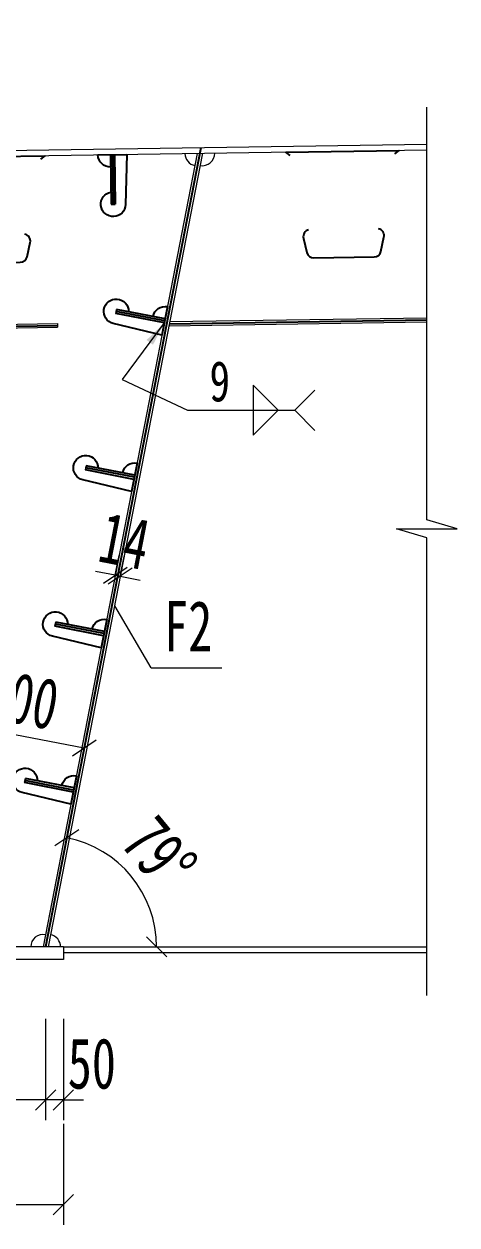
# Model space of a CAD drawing. Header units: millimetres. Extents: x -89049 to 410567, y -307459 to -100425.
# Drawn here: x 163536 to 164760, y -119235 to -115842 of the extents above; entities that cross this region are included whole.
import ezdxf
from ezdxf.enums import TextEntityAlignment as Align

# ---------------------------------------------------------------- set-up
doc = ezdxf.new("R2010")
doc.units = ezdxf.units.MM
doc.layers.get('Defpoints').update_dxf_attribs({"color": 8})
for name, color, linetype, lineweight in [('Dim', 4, 'Continuous', 15), ('文字', 7, 'Continuous', 15), ('细实线', 4, 'Continuous', 15), ('钢板粗线', 1, 'Continuous', 25), ('钢板细线', 6, 'Continuous', 15)]:
    doc.layers.add(name, color=color, linetype=linetype, lineweight=lineweight)
doc.layers.add('Text', color=4, linetype='Continuous')
doc.styles.add('111', font='', dxfattribs={"width": 0.7})
doc.styles.add('BM_Dim', font='', dxfattribs={"width": 0.85})
doc.styles.add('SMEDI', font='', dxfattribs={"width": 0.75})
doc.styles.get("Standard").update_dxf_attribs({"font": ''})
doc.styles.get('111').set_extended_font_data('仿宋_GB2312')
doc.styles.get('BM_Dim').set_extended_font_data('仿宋_GB2312')
doc.styles.get('SMEDI').set_extended_font_data('仿宋_GB2312')
doc.styles.get('Standard').set_extended_font_data('仿宋_GB2312')
doc.dimstyles.new('200', dxfattribs={"dimscale": 0, "dimtxt": 2.5, "dimasz": 1, "dimexe": 1, "dimexo": 1, "dimgap": 0.6, "dimtad": 1, "dimdec": 0, "dimdsep": 46, "dimtxsty": '111', "dimblk": 'OBLIQUE', "dimcen": 0, "dimclrd": 4, "dimclre": 4, "dimclrt": 4, "dimadec": 1, "dimazin": 2, "dimtfac": 1, "dimtdec": 0, "dimtix": 1, "dimtmove": 2, "dimatfit": 3, "dimfxl": 4, "dimfxlon": 1, "dimtolj": 1, "dimlwd": -1, "dimlwe": -1, "dimarcsym": 0})
doc.dimstyles.new('MSteel_1.0_1.0', dxfattribs={"dimtxt": 3, "dimasz": 1.2, "dimexe": 1, "dimexo": 1, "dimgap": 1, "dimtad": 3, "dimtoh": 1, "dimdec": 0, "dimzin": 0, "dimdsep": 46, "dimtxsty": 'Standard', "dimblk": 'ARCHTICK', "dimcen": 0.09, "dimclrd": 3, "dimclre": 3, "dimadec": 0, "dimazin": 0, "dimtfac": 1, "dimtdec": 4, "dimtofl": 0, "dimtmove": 0, "dimatfit": 3, "dimfxl": 1, "dimtolj": 1, "dimtzin": 0, "dimarcsym": 0})

# ---------------------------------------------------------------- blocks, each defined once
blk = doc.blocks.new('_Oblique')
at = {"color": 0, "linetype": 'ByBlock', "lineweight": -2}
blk.add_line((-0.5, -0.5), (0.5, 0.5), dxfattribs=at)
blk = doc.blocks.new('*D245')
at = {"layer": 'Defpoints', "color": 0, "transparency": 16777216}
for p in [(164036.3, -115190.8), (153462.6, -116190.7), (164036.3, -116191.6)]:
    blk.add_point(p, dxfattribs=at)
at = {"layer": '细实线', "color": 4, "transparency": 16777216}
for p, q in [((153462.6, -115419.4), (153462.6, -115133.7)), ((164036.3, -115419.4), (164036.3, -115133.7)), ((153462.6, -115190.8), (164036.3, -115190.8))]:
    blk.add_line(p, q, dxfattribs=at)
at = {"layer": '细实线', "color": 4, "transparency": 16777216, "xscale": 57.14285714285715, "yscale": 57.14285714285715, "zscale": 57.14285714285715, "rotation": 180}
blk.add_blockref('_Oblique', (153462.6, -115190.8), dxfattribs=at)
at = {"layer": '细实线', "color": 4, "transparency": 16777216, "xscale": 57.14285714285715, "yscale": 57.14285714285715, "zscale": 57.14285714285715}
blk.add_blockref('_Oblique', (164036.3, -115190.8), dxfattribs=at)
at = {"layer": '细实线', "color": 4, "transparency": 16777216, "insert": (158749.5, -115088.6), "char_height": 142.86, "attachment_point": 5, "style": '111'}
blk.add_mtext('\\A1;10574', dxfattribs=at)
blk = doc.blocks.new('*D248')
at = {"layer": 'Defpoints', "color": 0, "transparency": 16777216}
for p in [(155492.9, -118444.7), (163647.5, -118485.1), (155492.9, -119177.5)]:
    blk.add_point(p, dxfattribs=at)
at = {"layer": '细实线', "color": 4, "transparency": 16777216}
for p, q in [((155492.9, -118948.9), (155492.9, -119234.7)), ((163647.5, -118948.9), (163647.5, -119234.7)), ((163647.5, -119177.5), (155492.9, -119177.5))]:
    blk.add_line(p, q, dxfattribs=at)
at = {"layer": '细实线', "color": 4, "transparency": 16777216, "xscale": 57.14285714285715, "yscale": 57.14285714285715, "zscale": 57.14285714285715, "rotation": 180}
blk.add_blockref('_Oblique', (155492.9, -119177.5), dxfattribs=at)
at = {"layer": '细实线', "color": 4, "transparency": 16777216, "xscale": 57.14285714285715, "yscale": 57.14285714285715, "zscale": 57.14285714285715}
blk.add_blockref('_Oblique', (163647.5, -119177.5), dxfattribs=at)
at = {"layer": '细实线', "color": 4, "transparency": 16777216, "insert": (159570.2, -119075.3), "char_height": 142.86, "attachment_point": 5, "style": '111'}
blk.add_mtext('\\A1;8155', dxfattribs=at)
blk = doc.blocks.new('*D262')
at = {"layer": 'Defpoints', "color": 0, "transparency": 16777216}
for p in [(164036.3, -114877.5), (151102.2, -116178.1), (164036.3, -116191.6)]:
    blk.add_point(p, dxfattribs=at)
at = {"layer": '细实线', "color": 4, "transparency": 16777216}
for p, q in [((151102.2, -115106.1), (151102.2, -114820.4)), ((164036.3, -115106.1), (164036.3, -114820.4)), ((151102.2, -114877.5), (164036.3, -114877.5))]:
    blk.add_line(p, q, dxfattribs=at)
at = {"layer": '细实线', "color": 4, "transparency": 16777216, "xscale": 57.14285714285715, "yscale": 57.14285714285715, "zscale": 57.14285714285715, "rotation": 180}
blk.add_blockref('_Oblique', (151102.2, -114877.5), dxfattribs=at)
at = {"layer": '细实线', "color": 4, "transparency": 16777216, "xscale": 57.14285714285715, "yscale": 57.14285714285715, "zscale": 57.14285714285715}
blk.add_blockref('_Oblique', (164036.3, -114877.5), dxfattribs=at)
at = {"layer": '细实线', "color": 4, "transparency": 16777216, "insert": (157569.3, -114775.3), "char_height": 142.86, "attachment_point": 5, "style": '111'}
blk.add_mtext('\\A1;12934', dxfattribs=at)
blk = doc.blocks.new('U型肋1')
at = {"layer": 'Defpoints'}
blk.add_line((-160, 0), (160, 0), dxfattribs=at)
at = {"layer": '钢板粗线', "color": 6}
for p, q in [((147.8, -9.7), (160, 0)), ((-147.8, -9.7), (-160, 0))]:
    blk.add_line(p, q, dxfattribs=at)
blk.add_lwpolyline([(-98.8, -220.5, 0.414266), (-113.8, -244.5), (-104.5, -284.5, 0.348876), (-85, -300), (85, -300, 0.348876), (104.5, -284.5), (113.8, -244.5, 0.414091), (98.8, -220.5, 0.414091)], format="xyb", dxfattribs=at)
blk = doc.blocks.new('14-160加劲 有过焊孔')
at = {"layer": 'Defpoints'}
blk.add_line((38609.4, 31489.3), (38609.4, 31629.3), dxfattribs=at)
at = {"layer": '钢板粗线', "color": 7}
for p, q in [((38603.4, 31489.3), (38603.4, 31629.3)), ((38603.4, 31629.3), (38615.4, 31629.3)), ((38615.4, 31489.3), (38615.4, 31629.3)), ((38650.4, 31489.3), (38644.3, 31630.8)), ((38568.4, 31489.3), (38650.4, 31489.3))]:
    blk.add_line(p, q, dxfattribs=at)
for centre, start, end in [((38609.4, 31629.3), 2.441, 260.1291), ((38603.4, 31489.3), 90, 180)]:
    blk.add_arc(centre, 35, start, end, dxfattribs=at)
blk = doc.blocks.new('12-140加劲 有过焊孔')
at = {"layer": 'Defpoints'}
blk.add_line((0, 0), (0, 140), dxfattribs=at)
at = {"layer": '钢板粗线', "color": 7}
for p, q in [((-6, 0), (-6, 140)), ((-6, 140), (6, 140)), ((6, 0), (6, 140)), ((41, 0), (35, 141.5)), ((-41, 0), (41, 0))]:
    blk.add_line(p, q, dxfattribs=at)
for centre, start, end in [((0, 140), 2.441, 260.1291), ((-6, 0), 90, 180)]:
    blk.add_arc(centre, 35, start, end, dxfattribs=at)
blk = doc.blocks.new('*D4657')
at = {"layer": 'Defpoints', "color": 0, "transparency": 16777216}
for p in [(-888.1, 542.1), (-888.1, -134.3), (-638.1, -114.6)]:
    blk.add_point(p, dxfattribs=at)
at = {"layer": '细实线', "color": 4, "transparency": 16777216}
for p, q in [((-888.1, 313.5), (-888.1, 599.3)), ((-638.1, 313.5), (-638.1, 599.3)), ((-888.1, 542.1), (-945.2, 542.1)), ((-638.1, 542.1), (-888.1, 542.1)), ((-638.1, 542.1), (-580.9, 542.1))]:
    blk.add_line(p, q, dxfattribs=at)
at = {"layer": '细实线', "color": 4, "transparency": 16777216, "xscale": 57.14285714285715, "yscale": 57.14285714285715, "zscale": 57.14285714285715}
blk.add_blockref('_Oblique', (-888.1, 542.1), dxfattribs=at)
at = {"layer": '细实线', "color": 4, "transparency": 16777216, "xscale": 57.14285714285715, "yscale": 57.14285714285715, "zscale": 57.14285714285715, "rotation": 180}
blk.add_blockref('_Oblique', (-638.1, 542.1), dxfattribs=at)
at = {"layer": '细实线', "color": 4, "transparency": 16777216, "insert": (-763.1, 644.4), "char_height": 142.86, "attachment_point": 5, "style": '111'}
blk.add_mtext('\\A1;250', dxfattribs=at)
blk = doc.blocks.new('*D4659')
at = {"layer": 'Defpoints', "color": 0, "transparency": 16777216}
for p in [(-1238.1, 542.1), (-888.1, -134.3), (-1238.1, -139.6)]:
    blk.add_point(p, dxfattribs=at)
at = {"layer": '细实线', "color": 4, "transparency": 16777216}
for p, q in [((-1238.1, 313.5), (-1238.1, 599.3)), ((-888.1, 313.5), (-888.1, 599.3)), ((-888.1, 542.1), (-1238.1, 542.1))]:
    blk.add_line(p, q, dxfattribs=at)
at = {"layer": '细实线', "color": 4, "transparency": 16777216, "xscale": 57.14285714285715, "yscale": 57.14285714285715, "zscale": 57.14285714285715, "rotation": 180}
blk.add_blockref('_Oblique', (-1238.1, 542.1), dxfattribs=at)
at = {"layer": '细实线', "color": 4, "transparency": 16777216, "xscale": 57.14285714285715, "yscale": 57.14285714285715, "zscale": 57.14285714285715}
blk.add_blockref('_Oblique', (-888.1, 542.1), dxfattribs=at)
at = {"layer": '细实线', "color": 4, "transparency": 16777216, "insert": (-1063.1, 644.4), "char_height": 142.86, "attachment_point": 5, "style": '111'}
blk.add_mtext('\\A1;350', dxfattribs=at)
blk = doc.blocks.new('*D4667')
at = {"layer": 'Defpoints', "color": 0, "transparency": 16777216}
for p in [(-1076.9, -2372.1), (-1026.9, -2372.1), (-1076.9, -2804.4)]:
    blk.add_point(p, dxfattribs=at)
at = {"layer": '细实线', "color": 4, "transparency": 16777216}
for p, q in [((-1076.9, -2575.8), (-1076.9, -2861.5)), ((-1026.9, -2575.8), (-1026.9, -2861.5)), ((-1076.9, -2804.4), (-1134, -2804.4)), ((-1026.9, -2804.4), (-1076.9, -2804.4)), ((-1026.9, -2804.4), (-969.8, -2804.4))]:
    blk.add_line(p, q, dxfattribs=at)
at = {"layer": '细实线', "color": 4, "transparency": 16777216, "xscale": 57.14285714285715, "yscale": 57.14285714285715, "zscale": 57.14285714285715}
blk.add_blockref('_Oblique', (-1076.9, -2804.4), dxfattribs=at)
at = {"layer": '细实线', "color": 4, "transparency": 16777216, "xscale": 57.14285714285715, "yscale": 57.14285714285715, "zscale": 57.14285714285715, "rotation": 180}
blk.add_blockref('_Oblique', (-1026.9, -2804.4), dxfattribs=at)
at = {"layer": '细实线', "color": 4, "transparency": 16777216, "insert": (-946.4, -2702.2), "char_height": 142.86, "attachment_point": 5, "style": '111'}
blk.add_mtext('\\A1;50', dxfattribs=at)
blk = doc.blocks.new('*D4669')
at = {"layer": 'Defpoints', "color": 0, "transparency": 16777216}
for p in [(-885.8, -1352.1), (-872, -1354.8), (-866.3, -1325.2)]:
    blk.add_point(p, dxfattribs=at)
at = {"layer": '细实线', "color": 4, "transparency": 16777216}
for p, q in [((-880, -1322.5), (-869.1, -1266.4)), ((-866.3, -1325.2), (-855.4, -1269.1)), ((-880, -1322.5), (-936.1, -1311.6)), ((-880, -1322.5), (-866.3, -1325.2)), ((-866.3, -1325.2), (-810.2, -1336.1))]:
    blk.add_line(p, q, dxfattribs=at)
at = {"layer": '细实线', "color": 4, "transparency": 16777216, "xscale": 57.14285714285715, "yscale": 57.14285714285715, "zscale": 57.14285714285715}
for p, rotation in [((-880, -1322.5), 349.0000000000151), ((-866.3, -1325.2), 169.000000000015)]:
    blk.add_blockref('_Oblique', p, dxfattribs=dict(at, rotation=rotation))
at = {"layer": '细实线', "color": 4, "transparency": 16777216, "insert": (-853.9, -1225), "char_height": 142.86, "attachment_point": 5, "rotation": 349, "style": '111'}
blk.add_mtext('\\A1;14', dxfattribs=at)
blk = doc.blocks.new('角焊缝2')
at = {"layer": 'Dim'}
blk.add_line((-3138.009, 370.223), (-3132.704, 370.223), dxfattribs=at)
blk.add_lwpolyline([(-3134.754, 371.455), (-3134.754, 368.992), (-3133.523, 370.223)], close=True, dxfattribs=at)
blk.add_lwpolyline([(-3131.704, 369.223), (-3132.704, 370.223), (-3131.704, 371.223)], dxfattribs=at)
blk = doc.blocks.new('_ArchTick')
at = {"color": 0, "linetype": 'ByBlock', "const_width": 0.15}
blk.add_lwpolyline([(-0.5, -0.5), (0.5, 0.5)], dxfattribs=at)
blk = doc.blocks.new('*D4676')
at = {"layer": 'Defpoints', "color": 0, "transparency": 16777216}
for p in [(-1334.6, -1601.6), (-942, -1677.9), (-967.7, -1810.2)]:
    blk.add_point(p, dxfattribs=at)
at = {"layer": '细实线', "color": 4, "transparency": 16777216}
for p, q in [((-1345.5, -1657.7), (-1371.2, -1790)), ((-1360.3, -1733.9), (-967.7, -1810.2)), ((-952.9, -1734), (-978.6, -1866.3))]:
    blk.add_line(p, q, dxfattribs=at)
at = {"layer": '细实线', "color": 4, "transparency": 16777216, "xscale": 57.14285714285715, "yscale": 57.14285714285715, "zscale": 57.14285714285715}
for p, rotation in [((-1360.3, -1733.9), 169.000000000007), ((-967.7, -1810.2), 349.000000000007)]:
    blk.add_blockref('_Oblique', p, dxfattribs=dict(at, rotation=rotation))
at = {"layer": '细实线', "color": 4, "transparency": 16777216, "insert": (-1144.5, -1671.7), "char_height": 142.86, "attachment_point": 5, "rotation": 349, "style": '111'}
blk.add_mtext('\\A1;400', dxfattribs=at)
blk = doc.blocks.new('*D4677')
at = {"layer": 'Defpoints', "color": 0, "transparency": 16777216}
for p in [(-1521.9, -2372.1), (-1076.9, -2372.1), (-1521.9, -2804.4)]:
    blk.add_point(p, dxfattribs=at)
at = {"layer": '细实线', "color": 4, "transparency": 16777216}
for p, q in [((-1521.9, -2575.8), (-1521.9, -2861.5)), ((-1076.9, -2575.8), (-1076.9, -2861.5)), ((-1076.9, -2804.4), (-1521.9, -2804.4))]:
    blk.add_line(p, q, dxfattribs=at)
at = {"layer": '细实线', "color": 4, "transparency": 16777216, "xscale": 57.14285714285715, "yscale": 57.14285714285715, "zscale": 57.14285714285715, "rotation": 180}
blk.add_blockref('_Oblique', (-1521.9, -2804.4), dxfattribs=at)
at = {"layer": '细实线', "color": 4, "transparency": 16777216, "xscale": 57.14285714285715, "yscale": 57.14285714285715, "zscale": 57.14285714285715}
blk.add_blockref('_Oblique', (-1076.9, -2804.4), dxfattribs=at)
at = {"layer": '细实线', "color": 4, "transparency": 16777216, "insert": (-1299.4, -2703.7), "char_height": 142.86, "attachment_point": 5, "style": '111'}
blk.add_mtext('\\A1;445', dxfattribs=at)
blk = doc.blocks.new('*D4697')
at = {"layer": 'Defpoints', "color": 0, "transparency": 16777216}
for p in [(-638.1, -114.6), (-795.9, -2233), (-1076.9, -2372.1), (-1026.9, -2372.1), (0, -2372.1)]:
    blk.add_point(p, dxfattribs=at)
at = {"layer": '细实线', "color": 4, "transparency": 16777216}
blk.add_arc((-1076.9, -2372.1), 313.6, 0, 79, dxfattribs=at)
at = {"layer": '细实线', "color": 4, "transparency": 16777216, "xscale": 57.14285714285715, "yscale": 57.14285714285715, "zscale": 57.14285714285715}
for p, rotation in [((-1017.1, -2064.3), 168.9999999999886), ((-763.3, -2372.1), 270)]:
    blk.add_blockref('_Oblique', p, dxfattribs=dict(at, rotation=rotation))
at = {"layer": '细实线', "color": 4, "transparency": 16777216, "insert": (-756.1, -2107.6), "char_height": 142.86, "attachment_point": 5, "rotation": 309.5, "style": '111'}
blk.add_mtext('\\A1;79%%d', dxfattribs=at)
blk = doc.blocks.new('fff')
at = {"layer": 'Defpoints'}
for p, q in [((-638.1, -114.6), (-1076.9, -2372.1)), ((-727.6, -612), (0, -601))]:
    blk.add_line(p, q, dxfattribs=at)
at = {"layer": 'Defpoints', "color": 8}
blk.add_line((-4544.9, -669.2), (-1043.2, -616.7), dxfattribs=at)
at = {"layer": 'Dim', "color": 8}
blk.add_line((-860.9, -769.3), (-676.1, -856.3), dxfattribs=at)
at = {"layer": '细实线'}
for q in [(-881.5, -1408.5), (-579.4, -1583.5)]:
    blk.add_line((-778.9, -1583.5), q, dxfattribs=at)
at = {"layer": '细实线', "color": 4}
blk.add_lwpolyline([(0, -2509.7), (0, -1217), (-85.7, -1191.2), (85.7, -1191.2), (0, -1165.5), (0, -1131.2), (0, 0)], dxfattribs=at)
at = {"layer": '钢板细线'}
for p, q in [((-648.4, -130.7), (-1084, -2372.1)), ((-634, -130.5), (-1069.8, -2372.1)), ((-728.8, -618), (0, -607)), ((-726.5, -605.9), (0, -595)), ((-4545, -664.2), (-1043.2, -611.7)), ((-4544.9, -674.2), (-1043.1, -621.7)), ((-1043.2, -611.7), (-1043.1, -621.7)), ((-1026.9, -2372.1), (-1026.9, -2408.1)), ((-1026.9, -2372.1), (0, -2372.1)), ((-1026.9, -2388.1), (0, -2388.1))]:
    blk.add_line(p, q, dxfattribs=at)
for centre, start, end in [((-648.4, -130.7), 180.8623, 259), ((-634, -130.5), 259, 0.8594), ((-1084, -2372.1), 79, 180), ((-1069.8, -2372.1), 0, 79)]:
    blk.add_arc(centre, 35, start, end, dxfattribs=at)
at = {"layer": '细实线', "color": 8, "xscale": 57.1428571428572, "yscale": 57.1428571428572, "zscale": 57.1428571428572}
blk.add_blockref('角焊缝2', (178638.7, -22011.9), dxfattribs=at)
at = {"layer": '钢板细线', "xscale": -1}
for name, p, rotation in [('12-140加劲 有过焊孔', (-888.1, -134.3), 180.8593722436303), ('14-160加劲 有过焊孔', (37537.5, 31287.7), 78.99999999988009), ('14-160加劲 有过焊孔', (37451.6, 30846), 78.99999999988009), ('14-160加劲 有过焊孔', (37365.7, 30404.3), 78.99999999988009), ('14-160加劲 有过焊孔', (37279.9, 29962.6), 78.99999999988009)]:
    blk.add_blockref(name, p, dxfattribs=dict(at, rotation=rotation))
at = {"layer": '钢板细线', "rotation": 0.8593722436390178}
for p in [(-238.1, -124.6), (-1238.1, -139.6)]:
    blk.add_blockref('U型肋1', p, dxfattribs=at)
at = {"layer": 'Text', "color": 8, "style": 'SMEDI', "width": 0.75}
blk.add_text('9', height=114.3, dxfattribs=at).set_placement((-613.9, -774.2), align=Align.MIDDLE_LEFT)
at = {"layer": '文字', "style": 'BM_Dim', "width": 0.7}
blk.add_text('F2', height=142.86, dxfattribs=at).set_placement((-674, -1580.5), align=Align.BOTTOM_CENTER)
at = {"layer": '细实线'}
for base, p1, p2, picture, middle in [((-1238.1, 542.1), (-888.1, -134.3), (-1238.1, -139.6), '*D4659', (-1063.1, 644.4)), ((-888.1, 542.1), (-638.1, -114.6), (-888.1, -134.3), '*D4657', (-763.1, 644.4)), ((-1521.9, -2804.4), (-1076.9, -2372.1), (-1521.9, -2372.1), '*D4677', (-1299.4, -2703.7))]:
    dim = blk.add_linear_dim(base=base, p1=p1, p2=p2, dimstyle='200', override={"dimscale": 57.142857, "dimblk": 'Oblique'}, dxfattribs=at)
    dim.commit()
    dim.dimension.update_dxf_attribs({"geometry": picture, "text_midpoint": middle})
dim = blk.add_angular_dim_2l(base=(-795.9, -2233), line1=((-638.1, -114.6), (-1076.9, -2372.1)), line2=((-1026.9, -2372.1), (0, -2372.1)), dimstyle='200', override={"dimscale": 57.142857, "dimblk": 'Oblique'}, dxfattribs=at)
dim.commit()
dim.dimension.update_dxf_attribs({"geometry": '*D4697', "text_midpoint": (-756.1, -2107.6)})
for p1, p2, distance, picture, middle in [((-885.8, -1352.1), (-872, -1354.8), 30.2, '*D4669', (-853.9, -1225)), ((-1334.6, -1601.6), (-942, -1677.9), -134.8, '*D4676', (-1144.5, -1671.7))]:
    dim = blk.add_aligned_dim(p1=p1, p2=p2, distance=distance, dimstyle='200', override={"dimscale": 57.142857, "dimblk": 'Oblique'}, dxfattribs=at)
    dim.commit()
    dim.dimension.update_dxf_attribs({"geometry": picture, "text_midpoint": middle})
dim = blk.add_linear_dim(base=(-1076.9, -2804.4), p1=(-1026.9, -2372.1), p2=(-1076.9, -2372.1), dimstyle='200', override={"dimscale": 57.142857, "dimblk": 'Oblique'}, dxfattribs=at)
dim.commit()
dim.dimension.update_dxf_attribs({"geometry": '*D4667', "text_midpoint": (-946.4, -2702.2), "dimtype": 160})
at = {"layer": 'Dim', "color": 8}
blk.add_leader([(-741.5, -609.7), (-860.9, -769.3)], dimstyle='MSteel_1.0_1.0', override={"dimscale": 57.142857, "dimclrd": 256}, dxfattribs=at)

msp = doc.modelspace()

# ---------------------------------------------------------------- linework, layer by layer
at = {"layer": '钢板细线'}
for p, q in [((163647.5, -118449.1), (155492.9, -118449.1)), ((163647.5, -118485.1), (155492.9, -118485.1))]:
    msp.add_line(p, q, dxfattribs=at)
at = {"layer": '钢板细线', "elevation": 0}
for points in [[(151102.2, -116167.1), (159836.3, -116254.6), (164674.4, -116182)], [(151102.2, -116183.1), (159836.3, -116270.6), (164674.4, -116198)]]:
    msp.add_lwpolyline(points, dxfattribs=at)

# ---------------------------------------------------------------- block references
at = {"layer": '细实线'}
msp.add_blockref('fff', (164674.4, -116077), dxfattribs=at)

# ---------------------------------------------------------------- dimensions: what is measured, and where the dimension line sits
for base, p1, p2, picture, middle in [((164036.3, -114877.5), (151102.2, -116178.1), (164036.3, -116191.6), '*D262', (157569.3, -114775.3)), ((164036.3, -115190.8), (153462.6, -116190.7), (164036.3, -116191.6), '*D245', (158749.5, -115088.6)), ((155492.9, -119177.5), (163647.5, -118485.1), (155492.9, -118444.7), '*D248', (159570.2, -119075.3))]:
    dim = msp.add_linear_dim(base=base, p1=p1, p2=p2, dimstyle='200', override={"dimscale": 57.142857, "dimtxsty": '111', "dimblk": 'Oblique'}, dxfattribs=at)
    dim.commit()
    dim.dimension.update_dxf_attribs({"geometry": picture, "text_midpoint": middle})

doc.saveas('drawing.dxf')
